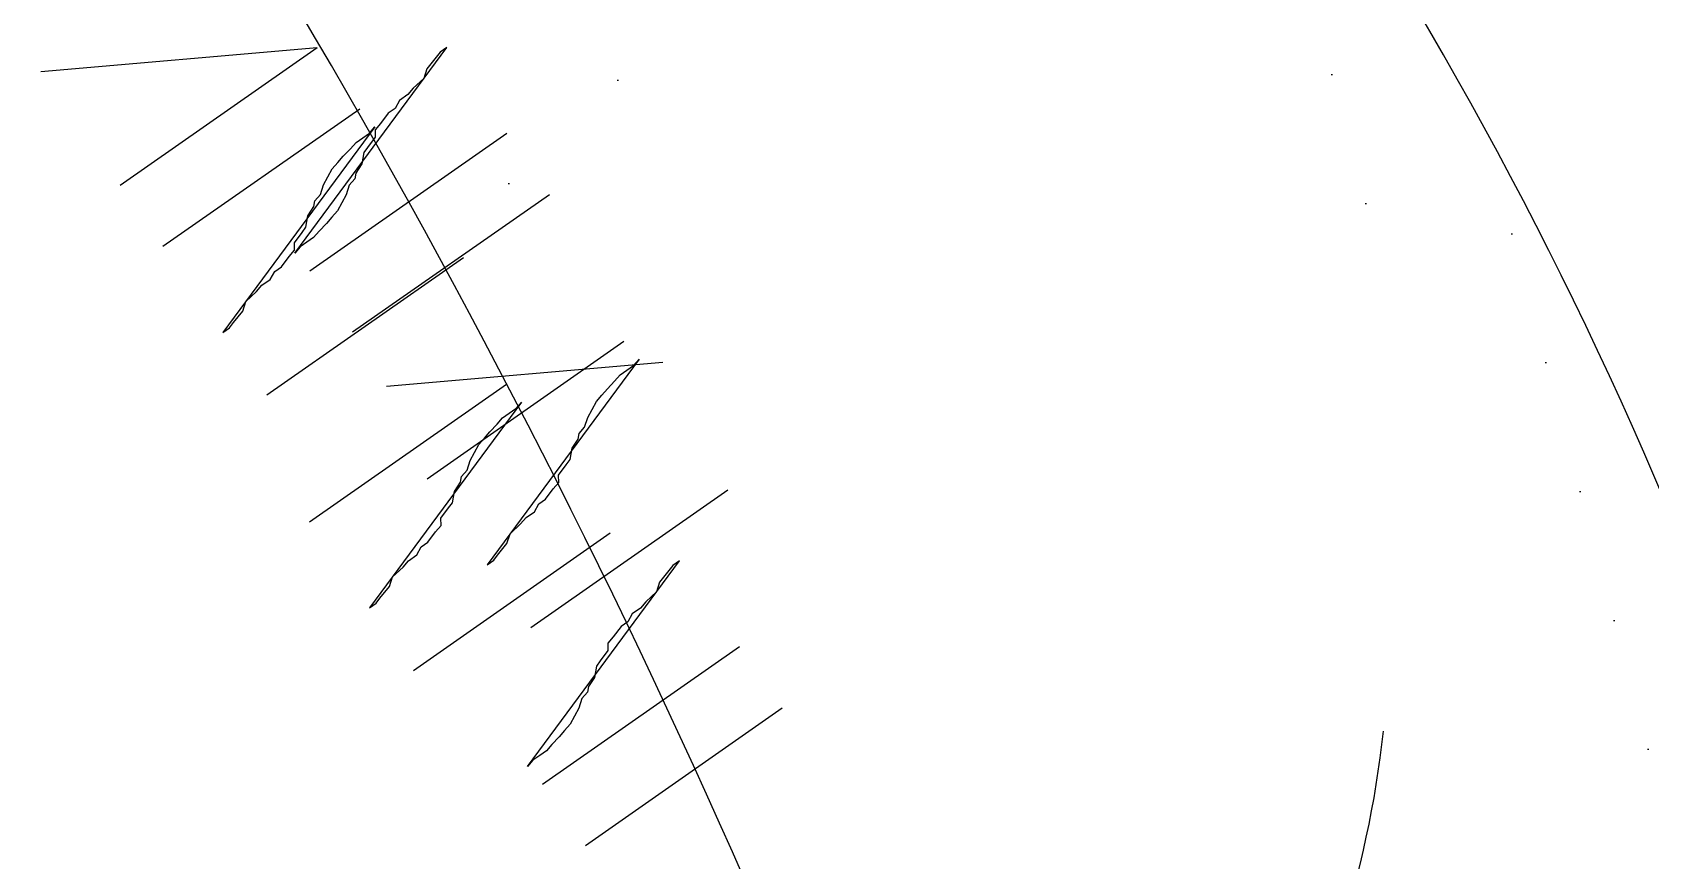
# Model space of a CAD drawing. Extents: x 3694 to 117786, y 20013 to 108631.
# Drawn here: x 41440.3 to 41576, y 33090.6 to 33160 of the extents above; entities that cross this region are included whole.
import ezdxf

# ---------------------------------------------------------------- set-up
doc = ezdxf.new("R2010")
doc.units = 0
doc.header["$LTSCALE"] = 1000
doc.header["$MEASUREMENT"] = 0
doc.layers.add('家具', color=253, linetype='Continuous')

msp = doc.modelspace()

# ---------------------------------------------------------------- hatches: boundary and pattern name
at = {"layer": '家具'}
h = msp.add_hatch(dxfattribs=at)
h.set_pattern_fill('DOTS', color=8, scale=335.2800000195158, angle=-90.00000000000001, style=0)
h.set_pattern_definition([(270, (68925.84550408233, 12540.70837604068), (20.95500000121973, -10.47750000060987), [0, -20.95500000121974])])
edge = h.paths.add_edge_path()
edge.add_spline(control_points=[(41696.76091339599, 31423.87543258197), (41698.5849196421, 31432.93140462685), (41700.36832580793, 31441.9619110537), (41705.80361782265, 31470.36878890158), (41709.23749457306, 31489.65964838037), (41715.18036157879, 31528.06185315343), (41717.63582876484, 31547.10163172067), (41722.23245621005, 31591.67331163262), (41724.1079899588, 31617.2780218674), (41728.86670304416, 31694.98190741767), (41730.891803812, 31748.0867877234), (41737.80384780121, 31828.78909521286), (41740.74612251337, 31855.84142792386), (41746.82220270951, 31896.46057434173), (41749.12506733452, 31910.00693003877), (41754.40750443084, 31937.07796538236), (41757.41120060075, 31950.665308083), (41764.77053463249, 31980.14068666504), (41769.20551468141, 31995.86559086312), (41776.91270155002, 32021.99566355365), (41780.12244109643, 32032.5463219654), (41783.29816889038, 32042.98479615238)], knot_values=[0.007594318894714291, 0.007594318894714291, 0.007594318894714291, 0.007594318894714291, 1.009331685129112, 1.009331685129112, 3.166903830014817, 3.166903830014817, 5.324475974900523, 5.324475974900523, 8.146713981276132, 8.146713981276132, 13.78698518195698, 13.78698518195698, 16.6071207822974, 16.6071207822974, 18.01718858246761, 18.01718858246761, 19.42725638263783, 19.42725638263783, 21.11840045899928, 21.11840045899928, 22.2881602581128, 22.2881602581128, 22.2881602581128, 22.2881602581128], degree=3, periodic=0)
edge.add_ellipse((39866.72701573122, 32604.78904171674), major_axis=(1412.244489359956, 1412.244489359956), ratio=0.9999999999999818, start_angle=-61.33743676422674, end_angle=-48.55714826964773)
edge.add_ellipse((39866.72701573122, 32356.95829243175), major_axis=(1412.24448935993, -1412.24448935993), ratio=0.9999999999999885, start_angle=48.5571482696466, end_angle=61.33743676426361)
edge.add_spline(control_points=[(41783.29816889025, 32918.76253799649), (41780.12244109636, 32929.20101218334), (41776.91270154989, 32939.75167059523), (41769.20551468153, 32965.88174328512), (41764.77053463281, 32981.60664748256), (41757.41120060145, 33011.08202606293), (41754.40750443168, 33024.66936876254), (41749.12506733574, 33051.74040410345), (41746.82220271085, 33065.28675979921), (41740.74612251491, 33105.90590621348), (41737.80384780261, 33132.95823892205), (41732.71463951306, 33192.37783359792), (41730.87305626905, 33224.64215198028), (41729.15156590247, 33256.51539133819)], knot_values=[0.007594318904541566, 0.007594318904541566, 0.007594318904541566, 0.007594318904541566, 1.177354118008585, 1.177354118008585, 2.868498194319651, 2.868498194319651, 4.278565994361959, 4.278565994361959, 5.688633794404266, 5.688633794404266, 8.508769394488882, 8.508769394488882, 11.91787256770212, 11.91787256770212, 11.91787256770212, 11.91787256770212], degree=3, periodic=0)
edge.add_ellipse((41723.38559232518, 33278.94386661325), major_axis=(16.37502602226822, 16.37502602226821), ratio=0.9999999999995666, start_angle=225.8035234418923, end_angle=239.417541532368, ccw=False)
edge.add_ellipse((41587.81548376891, 33642.90101517077), major_axis=(290.1065513937293, 290.1065513937293), ratio=0.9999999999994232, start_angle=234.5429178462428, end_angle=244.3434878472222, ccw=False)
edge.add_ellipse((42368.11265236019, 33119.4968580749), major_axis=(510.6161812649055, -510.6161812649058), ratio=0.9999999999999988, start_angle=215.5301837112753, end_angle=236.2784491778619)
edge.add_ellipse((46135.10943735258, 32647.69235753941), major_axis=(3173.045961291781, -3173.045961291782), ratio=1, start_angle=220.7753203818918, end_angle=231.6420249032678)
edge.add_ellipse((42676.06553886251, 31745.34465496432), major_axis=(756.0877006785541, 756.0877006785539), ratio=0.9999999999999949, start_angle=113.9930274311128, end_angle=139.4777875760855)
edge.add_ellipse((41596.40882002745, 31635.84729615225), major_axis=(20.77520892349397, -20.77520892349398), ratio=0.999999999999889, start_angle=29.349690518414718, end_angle=107.31395154978779, ccw=False)
edge.add_ellipse((41338.12880085192, 31879.24944653077), major_axis=(269.5263520561113, -269.5263520561115), ratio=0.9999999999999978, start_angle=326.06965526290503, end_angle=363.74867896470926, ccw=False)
edge.add_ellipse((41062.66448258483, 31659.29129020181), major_axis=(269.5447157602681, 269.5447157602681), ratio=0.9999999999729833, start_angle=289.4364312615882, end_angle=291.1525348597326, ccw=False)
edge.add_ellipse((41347.36502624462, 29992.03899160645), major_axis=(1063.437138938921, 1063.437138938921), ratio=0.9999999999999937, start_angle=35.30528515153998, end_angle=42.74492259143477, ccw=False)
edge.add_ellipse((41551.05225770271, 31263.72007617108), major_axis=(153.1024992137935, -153.1024992137935), ratio=0.999999999999859, start_angle=92.70420918075928, end_angle=121.7648417998393, ccw=False)
edge = h.paths.add_edge_path()
edge.add_ellipse((41637.04377840238, 31307.4438019019), major_axis=(59.62128638761727, 59.62128638761727), ratio=0.9999999999999157, start_angle=248.1334738211491, end_angle=277.7178630449272)
edge.add_ellipse((41588.25200463302, 31335.4373649665), major_axis=(99.19644208316629, 99.19644208316625), ratio=0.9999999999997502, start_angle=-79.30676778778508, end_angle=-64.31921627686972)
edge.add_ellipse((41463.45398319099, 32846.24887423954), major_axis=(1116.038544759257, -1116.038544759258), ratio=0.9999999999999984, start_angle=303.32411686118166, end_angle=324.37804893725087, ccw=False)
edge.add_spline(control_points=[(41144.04194687203, 31300.59043272308), (41143.84448166862, 31298.40388306884), (41142.99015665209, 31288.81708774271), (41142.40241140976, 31278.80464755643), (41141.54727914387, 31269.40602601433)], knot_values=[0, 0, 0, 0, 0.2418033642713523, 1.052830296575082, 1.052830296575082, 1.052830296575082, 1.052830296575082], degree=3, periodic=0)
edge.add_ellipse((41103.63504026883, 31272.70632231798), major_axis=(26.90938323527025, 26.90938323527025), ratio=0.9999999999999187, start_angle=238.7767705824798, end_angle=310.27284356007203, ccw=False)
edge.add_ellipse((41433.81762410285, 35279.24881905553), major_axis=(2868.190797183439, -2868.19079718344), ratio=0.999999999999999, start_angle=310.4593117003497, end_angle=318.3404531218047)
edge = h.paths.add_edge_path()
edge.add_ellipse((41637.04377840206, 33654.30353224685), major_axis=(59.62128638763784, -59.62128638763787), ratio=0.9999999999995934, start_angle=82.28213695507955, end_angle=111.8665261788591)
edge.add_ellipse((41433.81762410355, 29682.49851509321), major_axis=(2868.190797183605, 2868.190797183604), ratio=0.9999999999999925, start_angle=41.65954687821016, end_angle=49.54410408661445)
edge.add_ellipse((41103.45877159308, 33689.00603430303), major_axis=(26.90938323526915, -26.90938323526915), ratio=0.9999999999999033, start_angle=49.98346972011012, end_angle=121.3236457343994, ccw=False)
edge.add_spline(control_points=[(41141.37052855241, 33692.31186195488), (41141.7074007441, 33688.6153305003), (41141.98199019449, 33685.17956247609), (41142.22841588487, 33681.91736589248)], knot_values=[0, 0, 0, 0, 0.3189857557440551, 0.3189857557440551, 0.3189857557440551, 0.3189857557440551], degree=3, periodic=0)
edge.add_ellipse((41571.71643713711, 30136.05077187163), major_axis=(2525.631590611771, -2525.631590611772), ratio=0.9999999999999991, start_angle=132.8754075785099, end_angle=141.9062269296692, ccw=False)
edge = h.paths.add_edge_path()
edge.add_ellipse((41423.15666254597, 33218.45148157765), major_axis=(221.1621733483969, -221.1621733483971), ratio=0.9999999999999994, start_angle=219.8560000035077, end_angle=290.9319768433341)
edge.add_ellipse((41513.87960200297, 32959.00940892464), major_axis=(155.4479335070494, -155.4479335070496), ratio=0.9999999999999929, start_angle=231.8281592482279, end_angle=294.8810682384705)
edge.add_ellipse((40890.42811805291, 32583.9091916728), major_axis=(405.3237387993505, 405.3237387993504), ratio=0.9999999999999992, start_angle=285.52623263396157, end_angle=332.11357467867344, ccw=False)
edge.add_ellipse((41600.4407563657, 32002.76656002683), major_axis=(258.8230775298201, 258.82307752982), ratio=0.9999999999999818, start_angle=80.19826500577827, end_angle=130.5062586859865)
edge.add_ellipse((41325.99489820057, 31769.30228825907), major_axis=(196.0891473908119, -196.0891473908119), ratio=0.9999999999999981, start_angle=154.0384846775883, end_angle=216.6923729745889)
edge.add_ellipse((41411.92578632805, 31313.07109875852), major_axis=(433.6778078787909, 433.6778078787906), ratio=0.999999999999949, start_angle=80.98112304628877, end_angle=109.8781780001218)
edge.add_ellipse((56544.09603595438, 32429.6890693195), major_axis=(11109.2260467442, 11109.22604674419), ratio=0.9999999999995928, start_angle=138.1241672681158, end_angle=138.7143909774701)
edge.add_spline(control_points=[(40866.28037994502, 31411.89588194728), (40873.30770358544, 31411.45421743697), (40880.45314736787, 31411.35402466872), (40887.95927609115, 31411.6344905672)], knot_values=[2.293510373809953, 2.293510373809953, 2.293510373809953, 2.293510373809953, 2.979732802934619, 2.979732802934619, 2.979732802934619, 2.979732802934619], degree=3, periodic=0)
edge.add_spline(control_points=[(40887.95927609115, 31411.6344905672), (40892.17844879585, 31411.7921396172), (40903.53342571916, 31412.52042746707), (40919.50869167609, 31414.57876202552), (40915.84821920692, 31428.32548131754), (40919.5874460924, 31432.10125396525), (40922.36406358007, 31433.6785273713)], knot_values=[2.979732802934619, 2.979732802934619, 2.979732802934619, 2.979732802934619, 3.36545639614831, 3.990521829336836, 4.278466320926378, 4.605763273049225, 4.605763273049225, 4.605763273049225, 4.605763273049225], degree=3, periodic=0)
edge.add_spline(control_points=[(40922.36406358007, 31433.6785273713), (40925.15044376987, 31435.26134653577), (40928.7297895402, 31436.40975986706), (40932.30913531072, 31437.55817319835)], knot_values=[4.605763273049225, 4.605763273049225, 4.605763273049225, 4.605763273049225, 4.934211014792284, 4.934211014792284, 4.934211014792284, 4.934211014792284], degree=3, periodic=0)
edge.add_ellipse((41347.36502624462, 29992.03899160645), major_axis=(1063.437138939227, 1063.437138939227), ratio=0.9999999999998375, start_angle=52.795632896919415, end_angle=61.02050574382298, ccw=False)
edge.add_ellipse((41276.04433193234, 31751.84784563244), major_axis=(212.5834902189315, 212.5834902189315), ratio=0.9999999999999212, start_angle=165.6335501199894, end_angle=198.8130742464472, ccw=False)
edge.add_ellipse((41276.14108816058, 31433.22800465539), major_axis=(217.1797520411045, -217.1797520411046), ratio=0.9999999999998674, start_angle=151.0252170128921, end_angle=192.4102655699839, ccw=False)
edge.add_ellipse((41628.17640827645, 31559.84214079821), major_axis=(331.0872910150433, -331.0872910150434), ratio=0.9999999999999813, start_angle=177.8463850309959, end_angle=203.8962665094932, ccw=False)
edge.add_ellipse((41061.05712523829, 31544.48711914417), major_axis=(308.6143108805782, 308.6143108805783), ratio=0.99999999999966, start_angle=2.0533838449994732, end_angle=10.260448050109005, ccw=False)
edge.add_spline(control_points=[(41358.41542006698, 31863.961109098), (41367.3674242855, 31856.91185950657), (41389.80986724684, 31839.23957316519), (41380.03342915756, 31902.4829277377), (41403.04679071826, 31937.53736255734), (41430.2727209224, 31997.13768780019), (41397.67592834069, 32062.76843889517), (41416.91814748295, 32144.5339933789), (41432.85414699448, 32231.36463969449), (41492.53683961982, 32267.50135788609), (41501.16004299127, 32323.04504543414), (41534.01774629896, 32311.22489845451), (41535.50377047239, 32328.39048230827), (41536.18431587314, 32337.326556507)], knot_values=[28.72622828787619, 28.72622828787619, 28.72622828787619, 28.72622828787619, 29.65137003608691, 31.04553471454428, 32.97090723718488, 34.80045963000916, 37.53798117998499, 40.13244696109814, 43.73799823656201, 46.29924793153518, 47.53881564063179, 48.20545028199999, 48.98405692497199, 48.98405692497199, 48.98405692497199, 48.98405692550385], degree=3, periodic=0)
edge.add_ellipse((35249.29568191269, 32499.066313694), major_axis=(4446.972478264837, 4446.972478264834), ratio=0.9999999999999976, start_angle=-46.47369586912973, end_angle=-42.84626635100496)
edge.add_spline(control_points=[(41533.82187406655, 32735.41136868619), (41532.41975051767, 32749.29723746959), (41529.2428978896, 32773.80496731719), (41485.67493829083, 32804.81892018655), (41464.94667333097, 32873.39839942661), (41429.49702212201, 32937.04308855672), (41440.75859432125, 33008.53015244381), (41403.99967250811, 33031.18359290768), (41371.6402057083, 33118.03757785909), (41371.06940563266, 33096.79888425188)], knot_values=[0, 0, 0, 1.163513729807164e-12, 1.426783815582302, 2.507845637052222, 5.446644405802077, 8.794161911986935, 10.36550993041577, 12.19506232323765, 14.47634677036475, 14.47634677036475, 14.47634677036475, 14.47634677036475], degree=3, periodic=0)
edge.add_ellipse((41764.16900457899, 33351.18106494017), major_axis=(331.0872910150615, -331.0872910150615), ratio=0.9999999999999547, start_angle=233.1899730444863, end_angle=257.9076692015958, ccw=False)
edge.add_ellipse((41449.33378107182, 33553.2671558009), major_axis=(217.1797520411107, -217.1797520411108), ratio=0.9999999999999556, start_angle=244.6759739839959, end_angle=286.0610225410798, ccw=False)
edge.add_ellipse((41378.03296758152, 33242.72761496666), major_axis=(212.5834902198476, 212.5834902198476), ratio=0.9999999999956851, start_angle=85.14470269029368, end_angle=91.45268943398088, ccw=False)
edge.add_ellipse((41343.82799175569, 34854.62229950488), major_axis=(983.775240623166, 983.775240623166), ratio=0.9999999999998531, start_angle=208.0880272447276, end_angle=218.4118439115923, ccw=False)
edge.add_spline(control_points=[(40939.10508787775, 33523.52244629936), (40933.59505667137, 33525.32999137907), (40928.08502546488, 33527.13753645853), (40925.49644222768, 33530.52086087358)], knot_values=[4.42752981046754, 4.42752981046754, 4.42752981046754, 4.42752981046754, 4.934211014792284, 4.934211014792284, 4.934211014792284, 4.934211014792284], degree=3, periodic=0)
edge.add_ellipse((41417.92511564329, 33650.24176858333), major_axis=(358.3427787361459, -358.3427787361463), ratio=0.999999999999975, start_angle=238.6648212037559, end_angle=277.816367146285)
h = msp.add_hatch(dxfattribs=at)
h.set_pattern_fill('DOTS', color=8, scale=178.8160000104085, angle=-75.17599740398259, style=0)
h.set_pattern_definition([(284.8240025960174, (59599.92639839755, 27199.55127776901), (12.23371532700078, -2.542622527250572), [0, -11.17600000065051])])
edge = h.paths.add_edge_path(flags=17)
edge.add_ellipse((41585.23560847769, 33090.61218892389), major_axis=(23.25952561881828, -23.25952561881829), ratio=0.9999999999999228, start_angle=217.598370494964, end_angle=267.39462829812675, ccw=False)
edge.add_ellipse((41469.34369485309, 33110.43486533685), major_axis=(59.9046491667301, -59.90464916673012), ratio=0.9999999999998661, start_angle=350.65844968254294, end_angle=394.3991949743683, ccw=False)
edge.add_ellipse((41518.7441562522, 33088.19910840668), major_axis=(32.94986328208082, 32.94986328208081), ratio=0.9999999999998382, start_angle=224.9828587922299, end_angle=289.9024488496004)
edge = h.paths.add_edge_path(flags=17)
edge.add_ellipse((40876.6617511328, 32815.34522308066), major_axis=(481.3748926355609, 481.3748926355607), ratio=0.9999999999840347, start_angle=-26.32292343229813, end_angle=-25.58827127859119)
edge.add_ellipse((41463.92691535404, 33038.8652745846), major_axis=(38.80003682654529, 38.80003682654528), ratio=0.9999999999999831, start_angle=246.3633945223265, end_angle=317.8577408210059, ccw=False)
edge.add_ellipse((41491.17010846539, 32967.63792519534), major_axis=(15.12758440154903, 15.12758440154902), ratio=0.9999999999999909, start_angle=-72.18619439915022, end_angle=64.8217797418078, ccw=False)
edge.add_ellipse((41434.43259420176, 33007.88476140837), major_axis=(64.19840911938086, -64.19840911938088), ratio=0.9999999999999908, start_angle=11.56752916311502, end_angle=61.28906160823021)
edge = h.paths.add_edge_path()
edge.add_ellipse((41261.84819622838, 32987.5541206859), major_axis=(242.0371122307935, 242.0371122307935), ratio=0.9999999999999688, start_angle=-23.32578200306534, end_angle=26.28458598788795)
edge.add_spline(control_points=[(41371.67873156603, 33311.7472435331), (41362.31797394803, 33316.07785080858), (41350.4049605299, 33321.5892190853), (41343.54345999275, 33313.9506141091), (41342.28457158604, 33311.97281352984)], knot_values=[0, 0, 0, 0, 1.42238482592121, 1.810204922351612, 1.810204922351612, 1.810204922351612, 1.810204922351612], degree=3, periodic=0)
edge.add_ellipse((40876.66175113095, 32815.34522307671), major_axis=(481.3748926403442, -481.3748926403442), ratio=0.9999999999996101, start_angle=87.25263749308863, end_angle=91.84549474957328, ccw=False)
edge.add_ellipse((41291.14991654106, 32980.84954923762), major_axis=(216.1019309945073, -216.1019309945075), ratio=0.999999999999946, start_angle=66.89079912288321, end_angle=117.98945326683679, ccw=False)
edge.add_ellipse((41158.89943624131, 32878.76125654356), major_axis=(331.3486877331243, -331.3486877331244), ratio=0.9999999999999956, start_angle=389.56745048290304, end_angle=432.4529716565977, ccw=False)
edge.add_ellipse((40624.90784969295, 32591.75326320038), major_axis=(706.3772336369606, 706.3772336369603), ratio=0.999999999999835, start_angle=321.74637887917953, end_angle=324.3508728240508, ccw=False)
edge.add_spline(control_points=[(41616.95914090641, 32709.10669520512), (41620.59707199722, 32709.89859069665), (41630.94607138701, 32714.87221060272), (41630.74917090512, 32726.91532427725), (41630.61624562392, 32735.04549367564)], knot_values=[0, 0, 0, 0, 0.5819764206049407, 1.791185280154921, 1.791185280154921, 1.791185280154921, 1.791185280154921], degree=3, periodic=0)
edge.add_ellipse((41131.89979277696, 32861.20103765676), major_axis=(363.7535715408031, -363.7535715408033), ratio=0.9999999999999976, start_angle=30.80422389370577, end_angle=74.43044399808288)
edge = h.paths.add_edge_path()
edge.add_spline(control_points=[(41588.77327587673, 32721.97887106259), (41594.31609486514, 32716.19931783677), (41602.02078987985, 32708.16555468903), (41613.84371226898, 32708.42853670517), (41616.95914090641, 32709.10669520512)], knot_values=[1.791185280154921, 1.791185280154921, 1.791185280154921, 1.791185280154921, 3.069002213139684, 3.567391534373676, 3.567391534373676, 3.567391534373676, 3.567391534373676], degree=3, periodic=0)
edge.add_ellipse((40624.90784969295, 32591.75326320038), major_axis=(706.377233638207, -706.3772336382074), ratio=0.9999999999993391, start_angle=51.74637887920161, end_angle=54.3508728240713)
edge.add_ellipse((41840.91490716767, 33078.03308948758), major_axis=(281.0686011683552, 281.0686011683551), ratio=0.9999999999999862, start_angle=145.8922033348512, end_angle=189.5904192882054, ccw=False)
edge.add_ellipse((41804.56511263968, 33238.83514905947), major_axis=(300.7962628522051, -300.7962628522051), ratio=0.9999999999999934, start_angle=220.3807436132537, end_angle=258.6817611968143, ccw=False)
edge.add_ellipse((40876.66175113095, 32815.34522307671), major_axis=(481.3748926401587, 481.3748926401587), ratio=0.9999999999988527, start_angle=-2.747362506916546, end_angle=1.845494749579979)
edge.add_spline(control_points=[(41342.28457158604, 33311.97281352984), (41340.37409155851, 33308.97131753951), (41336.04673086222, 33297.46338255077), (41335.53919878146, 33287.16157229403), (41335.19870761753, 33280.25033357916)], knot_values=[1.810204922351612, 1.810204922351612, 1.810204922351612, 1.810204922351612, 2.398757922429805, 3.598446597238173, 3.598446597238173, 3.598446597238173, 3.598446597238173], degree=3, periodic=0)
edge.add_ellipse((41723.36706625195, 33260.91714946186), major_axis=(274.8167086013957, 274.8167086013956), ratio=0.9999999999999963, start_angle=132.1486721113125, end_angle=176.9724953827164)
edge.add_ellipse((41738.41152057052, 32986.96304172567), major_axis=(215.1838922608969, 215.1838922608969), ratio=0.9999999999999789, start_angle=132.3564968236814, end_angle=195.5463068146161)
h = msp.add_hatch(dxfattribs=at)
h.set_pattern_fill('DOTS', color=8, scale=111.7600000065053, angle=-102.9137604460229, style=0)
h.set_pattern_definition([(257.0862395539771, (38925.19313385311, 125801.5765932729), (6.027813616953348, -4.965203344916672), [0, -6.985000000406582])])
edge = h.paths.add_edge_path()
edge.add_ellipse((41587.81548377013, 33642.90101517121), major_axis=(290.1065513939539, -290.106551393954), ratio=0.9999999999997669, start_angle=303.12070418913345, end_angle=311.899757270034, ccw=False)
edge.add_ellipse((41365.83194370642, 33228.6977863137), major_axis=(97.66234371941809, -97.6623437194181), ratio=0.9999999999999646, start_angle=365.10604803737283, end_angle=410.2831013168486, ccw=False)
edge.add_ellipse((41214.82516304018, 33492.88992721337), major_axis=(308.6143108803658, -308.614310880366), ratio=0.9999999999997498, start_angle=351.0708815296273, end_angle=368.4913891802111)

# ---------------------------------------------------------------- linework, layer by layer
at = {"layer": '家具', "color": 8, "linetype": 'Continuous'}
for p, q in [((41464.16051213809, 33158.69825318184, 1.41431932393393e-09), (41441.0007354566, 33156.69395749616, 1.41431932393393e-09)), ((41464.16051213809, 33158.69825318184, 1.41431932393393e-09), (41441.0007354566, 33156.69395749616, 1.41431932393393e-09)), ((41464.16051213809, 33158.69825318184, 1.41431932393393e-09), (41441.0007354566, 33156.69395749616, 1.41431932393393e-09)), ((41464.16051213809, 33158.69825318184, 1.41431932393393e-09), (41447.6584276268, 33147.1666182128, 1.41431932393393e-09)), ((41464.16051213809, 33158.69825318184, 1.41431932393393e-09), (41447.6584276268, 33147.1666182128, 1.41431932393393e-09)), ((41464.16051213809, 33158.69825318184, 1.41431932393393e-09), (41447.6584276268, 33147.1666182128, 1.41431932393393e-09)), ((41464.16051213809, 33158.69825318184, 1.41431932393393e-09), (41447.6584276268, 33147.1666182128, 1.41431932393393e-09)), ((41467.74542330673, 33153.56814741382, 1.41431932393393e-09), (41451.2433387955, 33142.03651244477, 1.41431932393393e-09)), ((41467.74542330673, 33153.56814741382, 1.41431932393393e-09), (41451.2433387955, 33142.03651244477, 1.41431932393393e-09)), ((41467.74542330673, 33153.56814741382, 1.41431932393393e-09), (41451.2433387955, 33142.03651244477, 1.41431932393393e-09)), ((41467.74542330673, 33153.56814741382, 1.41431932393393e-09), (41451.2433387955, 33142.03651244477, 1.41431932393393e-09)), ((41463.56279228682, 33140.01353055703, 1.41431932393393e-09), (41480.06487679814, 33151.54516552607, 1.41431932393393e-09)), ((41463.56279228682, 33140.01353055703, 1.41431932393393e-09), (41480.06487679814, 33151.54516552607, 1.41431932393393e-09)), ((41463.56279228682, 33140.01353055703, 1.41431932393393e-09), (41480.06487679814, 33151.54516552607, 1.41431932393393e-09)), ((41463.56279228682, 33140.01353055703, 1.41431932393393e-09), (41480.06487679814, 33151.54516552607, 1.41431932393393e-09)), ((41467.1477034554, 33134.883424789, 1.41431932393393e-09), (41483.64978796672, 33146.41505975804, 1.41431932393393e-09)), ((41467.1477034554, 33134.883424789, 1.41431932393393e-09), (41483.64978796672, 33146.41505975804, 1.41431932393393e-09)), ((41467.1477034554, 33134.883424789, 1.41431932393393e-09), (41483.64978796672, 33146.41505975804, 1.41431932393393e-09)), ((41467.1477034554, 33134.883424789, 1.41431932393393e-09), (41483.64978796672, 33146.41505975804, 1.41431932393393e-09)), ((41476.45163614478, 33141.10931912009, 1.41431932393393e-09), (41459.94955163358, 33129.57768415085, 1.41431932393393e-09)), ((41476.45163614478, 33141.10931912009, 1.41431932393393e-09), (41459.94955163358, 33129.57768415085, 1.41431932393393e-09)), ((41476.45163614478, 33141.10931912009, 1.41431932393393e-09), (41459.94955163358, 33129.57768415085, 1.41431932393393e-09)), ((41476.45163614478, 33141.10931912009, 1.41431932393393e-09), (41459.94955163358, 33129.57768415085, 1.41431932393393e-09)), ((41489.8937319191, 33134.08504299666, 1.41431932393393e-09), (41473.3916474078, 33122.55340802764, 1.41431932393393e-09)), ((41489.8937319191, 33134.08504299666, 1.41431932393393e-09), (41473.3916474078, 33122.55340802764, 1.41431932393393e-09)), ((41489.8937319191, 33134.08504299666, 1.41431932393393e-09), (41473.3916474078, 33122.55340802764, 1.41431932393393e-09)), ((41489.8937319191, 33134.08504299666, 1.41431932393393e-09), (41473.3916474078, 33122.55340802764, 1.41431932393393e-09)), ((41493.14720776246, 33132.32762956608, 1.41431932393393e-09), (41469.98743108084, 33130.32333388041, 1.41431932393393e-09)), ((41493.14720776246, 33132.32762956608, 1.41431932393393e-09), (41469.98743108084, 33130.32333388041, 1.41431932393393e-09)), ((41493.14720776246, 33132.32762956608, 1.41431932393393e-09), (41469.98743108084, 33130.32333388041, 1.41431932393393e-09)), ((41480.03670427563, 33130.47539204155, 1.41431932393393e-09), (41463.53461976433, 33118.94375707253, 1.41431932393393e-09)), ((41480.03670427563, 33130.47539204155, 1.41431932393393e-09), (41463.53461976433, 33118.94375707253, 1.41431932393393e-09)), ((41480.03670427563, 33130.47539204155, 1.41431932393393e-09), (41463.53461976433, 33118.94375707253, 1.41431932393393e-09)), ((41480.03670427563, 33130.47539204155, 1.41431932393393e-09), (41463.53461976433, 33118.94375707253, 1.41431932393393e-09)), ((41498.59994475717, 33121.62621470296, 1.41431932393393e-09), (41482.09786024585, 33110.09457973392, 1.41431932393393e-09)), ((41498.59994475717, 33121.62621470296, 1.41431932393393e-09), (41482.09786024585, 33110.09457973392, 1.41431932393393e-09)), ((41498.59994475717, 33121.62621470296, 1.41431932393393e-09), (41482.09786024585, 33110.09457973392, 1.41431932393393e-09)), ((41498.59994475717, 33121.62621470296, 1.41431932393393e-09), (41482.09786024585, 33110.09457973392, 1.41431932393393e-09)), ((41488.7429171137, 33118.01656374766, 1.41431932393393e-09), (41472.24083260238, 33106.48492877861, 1.41431932393393e-09)), ((41488.7429171137, 33118.01656374766, 1.41431932393393e-09), (41472.24083260238, 33106.48492877861, 1.41431932393393e-09)), ((41488.7429171137, 33118.01656374766, 1.41431932393393e-09), (41472.24083260238, 33106.48492877861, 1.41431932393393e-09)), ((41488.7429171137, 33118.01656374766, 1.41431932393393e-09), (41472.24083260238, 33106.48492877861, 1.41431932393393e-09)), ((41483.07509520328, 33096.98076299935, 1.41431932393393e-09), (41499.5771797146, 33108.5123979684, 1.41431932393393e-09)), ((41483.07509520328, 33096.98076299935, 1.41431932393393e-09), (41499.5771797146, 33108.5123979684, 1.41431932393393e-09)), ((41483.07509520328, 33096.98076299935, 1.41431932393393e-09), (41499.5771797146, 33108.5123979684, 1.41431932393393e-09)), ((41483.07509520328, 33096.98076299935, 1.41431932393393e-09), (41499.5771797146, 33108.5123979684, 1.41431932393393e-09)), ((41486.66000637189, 33091.85065723133, 1.41431932393393e-09), (41503.16209088322, 33103.38229220037, 1.41431932393393e-09)), ((41486.66000637189, 33091.85065723133, 1.41431932393393e-09), (41503.16209088322, 33103.38229220037, 1.41431932393393e-09)), ((41486.66000637189, 33091.85065723133, 1.41431932393393e-09), (41503.16209088322, 33103.38229220037, 1.41431932393393e-09)), ((41486.66000637189, 33091.85065723133, 1.41431932393393e-09), (41503.16209088322, 33103.38229220037, 1.41431932393393e-09))]:
    msp.add_line(p, q, dxfattribs=at)
for points in [[(41475.04036773025, 33158.73537519617), (41474.48045332931, 33158.34410774862), (41474.15833439037, 33157.91067856274), (41473.37411791244, 33156.94600332904), (41473.10765409722, 33156.13480008083), (41472.2263536296, 33155.31061557743), (41471.76425609051, 33154.77936952961), (41471.06436308938, 33154.29028522014), (41470.69957028195, 33153.61979344457), (41470.13965588101, 33153.22852599683), (41469.49541800327, 33152.36166762504), (41469.03332046418, 33151.83042157724), (41469.04681384943, 33151.21485205291), (41468.40257597169, 33150.34799368112), (41468.08045703285, 33149.91456449505), (41467.91181007945, 33148.96338264656), (41467.407550802, 33148.19434113668), (41467.3232273253, 33147.71875021247), (41466.86112978621, 33147.18750416464), (41466.59466597099, 33146.37630091644), (41466.23038529369, 33145.70507626832), (41465.86610461651, 33145.03385162021), (41465.40400707743, 33144.5026055726), (41464.94190953833, 33143.97135952477), (41464.34056627125, 33143.34280874525), (41463.8784687322, 33142.81156269742), (41463.31855433125, 33142.42029524987), (41462.7586399303, 33142.02902780232), (41462.29654239119, 33141.4977817545)], [(41475.04036773025, 33158.73537519617), (41474.48045332931, 33158.34410774862), (41474.15833439037, 33157.91067856274), (41473.37411791244, 33156.94600332904), (41473.10765409722, 33156.13480008083), (41472.2263536296, 33155.31061557743), (41471.76425609051, 33154.77936952961), (41471.06436308938, 33154.29028522014), (41470.69957028195, 33153.61979344457), (41470.13965588101, 33153.22852599683), (41469.49541800327, 33152.36166762504), (41469.03332046418, 33151.83042157724), (41469.04681384943, 33151.21485205291), (41468.40257597169, 33150.34799368112), (41468.08045703285, 33149.91456449505), (41467.91181007945, 33148.96338264656), (41467.407550802, 33148.19434113668), (41467.3232273253, 33147.71875021247), (41466.86112978621, 33147.18750416464), (41466.59466597099, 33146.37630091644), (41466.23038529369, 33145.70507626832), (41465.86610461651, 33145.03385162021), (41465.40400707743, 33144.5026055726), (41464.94190953833, 33143.97135952477), (41464.34056627125, 33143.34280874525), (41463.8784687322, 33142.81156269742), (41463.31855433125, 33142.42029524987), (41462.7586399303, 33142.02902780232), (41462.29654239119, 33141.4977817545)], [(41475.04036773025, 33158.73537519617), (41474.48045332931, 33158.34410774862), (41474.15833439037, 33157.91067856274), (41473.37411791244, 33156.94600332904), (41473.10765409722, 33156.13480008083), (41472.2263536296, 33155.31061557743), (41471.76425609051, 33154.77936952961), (41471.06436308938, 33154.29028522014), (41470.69957028195, 33153.61979344457), (41470.13965588101, 33153.22852599683), (41469.49541800327, 33152.36166762504), (41469.03332046418, 33151.83042157724), (41469.04681384943, 33151.21485205291), (41468.40257597169, 33150.34799368112), (41468.08045703285, 33149.91456449505), (41467.91181007945, 33148.96338264656), (41467.407550802, 33148.19434113668), (41467.3232273253, 33147.71875021247), (41466.86112978621, 33147.18750416464), (41466.59466597099, 33146.37630091644), (41466.23038529369, 33145.70507626832), (41465.86610461651, 33145.03385162021), (41465.40400707743, 33144.5026055726), (41464.94190953833, 33143.97135952477), (41464.34056627125, 33143.34280874525), (41463.8784687322, 33142.81156269742), (41463.31855433125, 33142.42029524987), (41462.7586399303, 33142.02902780232), (41462.29654239119, 33141.4977817545)], [(41475.04036773025, 33158.73537519617), (41474.48045332931, 33158.34410774862), (41474.15833439037, 33157.91067856274), (41473.37411791244, 33156.94600332904), (41473.10765409722, 33156.13480008083), (41472.2263536296, 33155.31061557743), (41471.76425609051, 33154.77936952961), (41471.06436308938, 33154.29028522014), (41470.69957028195, 33153.61979344457), (41470.13965588101, 33153.22852599683), (41469.49541800327, 33152.36166762504), (41469.03332046418, 33151.83042157724), (41469.04681384943, 33151.21485205291), (41468.40257597169, 33150.34799368112), (41468.08045703285, 33149.91456449505), (41467.91181007945, 33148.96338264656), (41467.407550802, 33148.19434113668), (41467.3232273253, 33147.71875021247), (41466.86112978621, 33147.18750416464), (41466.59466597099, 33146.37630091644), (41466.23038529369, 33145.70507626832), (41465.86610461651, 33145.03385162021), (41465.40400707743, 33144.5026055726), (41464.94190953833, 33143.97135952477), (41464.34056627125, 33143.34280874525), (41463.8784687322, 33142.81156269742), (41463.31855433125, 33142.42029524987), (41462.7586399303, 33142.02902780232), (41462.29654239119, 33141.4977817545)], [(41456.2678478634, 33134.84630277468), (41456.82776226431, 33135.23757022222), (41457.14988120315, 33135.6709994081), (41457.93409768108, 33136.63567464185), (41458.20056149639, 33137.44687789002), (41459.08259483617, 33138.27157452345), (41459.5446923753, 33138.80282057128), (41460.24458537649, 33139.29190488077), (41460.60937818392, 33139.96239665653), (41461.16929258486, 33140.35366410407), (41461.81353046247, 33141.22052247584), (41462.2756280016, 33141.75176852367), (41462.26213461644, 33142.36733804819), (41462.90563962186, 33143.23368428973), (41463.22775856066, 33143.66711347564), (41463.39640551406, 33144.61829532433), (41463.90066479152, 33145.38733683416), (41463.98498826822, 33145.86292775841), (41464.44708580734, 33146.39417380624), (41464.71354962265, 33147.20537705442), (41465.07783029983, 33147.87660170253), (41465.442110977, 33148.54782635045), (41465.90420851609, 33149.07907239828), (41466.36630605521, 33149.61031844607), (41466.96838219449, 33150.23938135586), (41467.43047973361, 33150.77062740349), (41467.99039413462, 33151.16189485104), (41468.55030853557, 33151.55316229855), (41469.01240607468, 33152.08440834638)], [(41456.2678478634, 33134.84630277468), (41456.82776226431, 33135.23757022222), (41457.14988120315, 33135.6709994081), (41457.93409768108, 33136.63567464185), (41458.20056149639, 33137.44687789002), (41459.08259483617, 33138.27157452345), (41459.5446923753, 33138.80282057128), (41460.24458537649, 33139.29190488077), (41460.60937818392, 33139.96239665653), (41461.16929258486, 33140.35366410407), (41461.81353046247, 33141.22052247584), (41462.2756280016, 33141.75176852367), (41462.26213461644, 33142.36733804819), (41462.90563962186, 33143.23368428973), (41463.22775856066, 33143.66711347564), (41463.39640551406, 33144.61829532433), (41463.90066479152, 33145.38733683416), (41463.98498826822, 33145.86292775841), (41464.44708580734, 33146.39417380624), (41464.71354962265, 33147.20537705442), (41465.07783029983, 33147.87660170253), (41465.442110977, 33148.54782635045), (41465.90420851609, 33149.07907239828), (41466.36630605521, 33149.61031844607), (41466.96838219449, 33150.23938135586), (41467.43047973361, 33150.77062740349), (41467.99039413462, 33151.16189485104), (41468.55030853557, 33151.55316229855), (41469.01240607468, 33152.08440834638)], [(41456.2678478634, 33134.84630277468), (41456.82776226431, 33135.23757022222), (41457.14988120315, 33135.6709994081), (41457.93409768108, 33136.63567464185), (41458.20056149639, 33137.44687789002), (41459.08259483617, 33138.27157452345), (41459.5446923753, 33138.80282057128), (41460.24458537649, 33139.29190488077), (41460.60937818392, 33139.96239665653), (41461.16929258486, 33140.35366410407), (41461.81353046247, 33141.22052247584), (41462.2756280016, 33141.75176852367), (41462.26213461644, 33142.36733804819), (41462.90563962186, 33143.23368428973), (41463.22775856066, 33143.66711347564), (41463.39640551406, 33144.61829532433), (41463.90066479152, 33145.38733683416), (41463.98498826822, 33145.86292775841), (41464.44708580734, 33146.39417380624), (41464.71354962265, 33147.20537705442), (41465.07783029983, 33147.87660170253), (41465.442110977, 33148.54782635045), (41465.90420851609, 33149.07907239828), (41466.36630605521, 33149.61031844607), (41466.96838219449, 33150.23938135586), (41467.43047973361, 33150.77062740349), (41467.99039413462, 33151.16189485104), (41468.55030853557, 33151.55316229855), (41469.01240607468, 33152.08440834638)], [(41456.2678478634, 33134.84630277468), (41456.82776226431, 33135.23757022222), (41457.14988120315, 33135.6709994081), (41457.93409768108, 33136.63567464185), (41458.20056149639, 33137.44687789002), (41459.08259483617, 33138.27157452345), (41459.5446923753, 33138.80282057128), (41460.24458537649, 33139.29190488077), (41460.60937818392, 33139.96239665653), (41461.16929258486, 33140.35366410407), (41461.81353046247, 33141.22052247584), (41462.2756280016, 33141.75176852367), (41462.26213461644, 33142.36733804819), (41462.90563962186, 33143.23368428973), (41463.22775856066, 33143.66711347564), (41463.39640551406, 33144.61829532433), (41463.90066479152, 33145.38733683416), (41463.98498826822, 33145.86292775841), (41464.44708580734, 33146.39417380624), (41464.71354962265, 33147.20537705442), (41465.07783029983, 33147.87660170253), (41465.442110977, 33148.54782635045), (41465.90420851609, 33149.07907239828), (41466.36630605521, 33149.61031844607), (41466.96838219449, 33150.23938135586), (41467.43047973361, 33150.77062740349), (41467.99039413462, 33151.16189485104), (41468.55030853557, 33151.55316229855), (41469.01240607468, 33152.08440834638)], [(41478.41615647576, 33115.36319835755), (41478.9760708767, 33115.75446580506), (41479.29818981554, 33116.18789499097), (41480.08240629343, 33117.15257022469), (41480.34887010878, 33117.96377347308), (41481.23090344857, 33118.7884701065), (41481.69300098765, 33119.31971615434), (41482.39289398889, 33119.80880046361), (41482.75768679631, 33120.47929223959), (41483.31760119722, 33120.87055968691), (41483.96183907487, 33121.7374180589), (41484.42393661399, 33122.26866410654), (41484.41044322883, 33122.88423363106), (41485.05394823422, 33123.75057987279), (41485.37606717303, 33124.18400905871), (41485.54471412655, 33125.13519090716), (41486.04897340388, 33125.904232417), (41486.13329688061, 33126.37982334125), (41486.5953944197, 33126.91106938908), (41486.86185823502, 33127.72227263747), (41487.22613891218, 33128.3934972854), (41487.59041958948, 33129.06472193351), (41488.05251712848, 33129.59596798134), (41488.51461466761, 33130.12721402914), (41489.11669080688, 33130.75627693873), (41489.578788346, 33131.28752298655), (41490.13870274692, 33131.6787904341), (41490.69861714796, 33132.07005788162), (41491.16071468695, 33132.60130392945)], [(41478.41615647576, 33115.36319835755), (41478.9760708767, 33115.75446580506), (41479.29818981554, 33116.18789499097), (41480.08240629343, 33117.15257022469), (41480.34887010878, 33117.96377347308), (41481.23090344857, 33118.7884701065), (41481.69300098765, 33119.31971615434), (41482.39289398889, 33119.80880046361), (41482.75768679631, 33120.47929223959), (41483.31760119722, 33120.87055968691), (41483.96183907487, 33121.7374180589), (41484.42393661399, 33122.26866410654), (41484.41044322883, 33122.88423363106), (41485.05394823422, 33123.75057987279), (41485.37606717303, 33124.18400905871), (41485.54471412655, 33125.13519090716), (41486.04897340388, 33125.904232417), (41486.13329688061, 33126.37982334125), (41486.5953944197, 33126.91106938908), (41486.86185823502, 33127.72227263747), (41487.22613891218, 33128.3934972854), (41487.59041958948, 33129.06472193351), (41488.05251712848, 33129.59596798134), (41488.51461466761, 33130.12721402914), (41489.11669080688, 33130.75627693873), (41489.578788346, 33131.28752298655), (41490.13870274692, 33131.6787904341), (41490.69861714796, 33132.07005788162), (41491.16071468695, 33132.60130392945)], [(41478.41615647576, 33115.36319835755), (41478.9760708767, 33115.75446580506), (41479.29818981554, 33116.18789499097), (41480.08240629343, 33117.15257022469), (41480.34887010878, 33117.96377347308), (41481.23090344857, 33118.7884701065), (41481.69300098765, 33119.31971615434), (41482.39289398889, 33119.80880046361), (41482.75768679631, 33120.47929223959), (41483.31760119722, 33120.87055968691), (41483.96183907487, 33121.7374180589), (41484.42393661399, 33122.26866410654), (41484.41044322883, 33122.88423363106), (41485.05394823422, 33123.75057987279), (41485.37606717303, 33124.18400905871), (41485.54471412655, 33125.13519090716), (41486.04897340388, 33125.904232417), (41486.13329688061, 33126.37982334125), (41486.5953944197, 33126.91106938908), (41486.86185823502, 33127.72227263747), (41487.22613891218, 33128.3934972854), (41487.59041958948, 33129.06472193351), (41488.05251712848, 33129.59596798134), (41488.51461466761, 33130.12721402914), (41489.11669080688, 33130.75627693873), (41489.578788346, 33131.28752298655), (41490.13870274692, 33131.6787904341), (41490.69861714796, 33132.07005788162), (41491.16071468695, 33132.60130392945)], [(41478.41615647576, 33115.36319835755), (41478.9760708767, 33115.75446580506), (41479.29818981554, 33116.18789499097), (41480.08240629343, 33117.15257022469), (41480.34887010878, 33117.96377347308), (41481.23090344857, 33118.7884701065), (41481.69300098765, 33119.31971615434), (41482.39289398889, 33119.80880046361), (41482.75768679631, 33120.47929223959), (41483.31760119722, 33120.87055968691), (41483.96183907487, 33121.7374180589), (41484.42393661399, 33122.26866410654), (41484.41044322883, 33122.88423363106), (41485.05394823422, 33123.75057987279), (41485.37606717303, 33124.18400905871), (41485.54471412655, 33125.13519090716), (41486.04897340388, 33125.904232417), (41486.13329688061, 33126.37982334125), (41486.5953944197, 33126.91106938908), (41486.86185823502, 33127.72227263747), (41487.22613891218, 33128.3934972854), (41487.59041958948, 33129.06472193351), (41488.05251712848, 33129.59596798134), (41488.51461466761, 33130.12721402914), (41489.11669080688, 33130.75627693873), (41489.578788346, 33131.28752298655), (41490.13870274692, 33131.6787904341), (41490.69861714796, 33132.07005788162), (41491.16071468695, 33132.60130392945)], [(41468.55912883222, 33111.7535474024), (41469.11904323317, 33112.14481484995), (41469.44116217207, 33112.57824403586), (41470.22537864991, 33113.54291926957), (41470.49184246522, 33114.35412251778), (41471.3738758051, 33115.1788191512), (41471.83597334409, 33115.71006519903), (41472.53586634532, 33116.19914950849), (41472.90065915271, 33116.86964128425), (41473.46057355365, 33117.2609087318), (41474.1048114313, 33118.12776710359), (41474.56690897039, 33118.65901315142), (41474.55341558527, 33119.27458267592), (41475.19692059066, 33120.14092891749), (41475.51903952949, 33120.57435810337), (41475.68768648295, 33121.52553995186), (41476.19194576041, 33122.29458146189), (41476.27626923714, 33122.77017238614), (41476.73836677613, 33123.30141843397), (41477.00483059148, 33124.11262168217), (41477.36911126872, 33124.78384633028), (41477.73339194589, 33125.45507097818), (41478.19548948501, 33125.98631702601), (41478.657587024, 33126.51756307384), (41479.25966316342, 33127.14662598339), (41479.72176070241, 33127.67787203122), (41480.28167510345, 33128.06913947876), (41480.84158950439, 33128.46040692632), (41481.30368704348, 33128.99165297415)], [(41468.55912883222, 33111.7535474024), (41469.11904323317, 33112.14481484995), (41469.44116217207, 33112.57824403586), (41470.22537864991, 33113.54291926957), (41470.49184246522, 33114.35412251778), (41471.3738758051, 33115.1788191512), (41471.83597334409, 33115.71006519903), (41472.53586634532, 33116.19914950849), (41472.90065915271, 33116.86964128425), (41473.46057355365, 33117.2609087318), (41474.1048114313, 33118.12776710359), (41474.56690897039, 33118.65901315142), (41474.55341558527, 33119.27458267592), (41475.19692059066, 33120.14092891749), (41475.51903952949, 33120.57435810337), (41475.68768648295, 33121.52553995186), (41476.19194576041, 33122.29458146189), (41476.27626923714, 33122.77017238614), (41476.73836677613, 33123.30141843397), (41477.00483059148, 33124.11262168217), (41477.36911126872, 33124.78384633028), (41477.73339194589, 33125.45507097818), (41478.19548948501, 33125.98631702601), (41478.657587024, 33126.51756307384), (41479.25966316342, 33127.14662598339), (41479.72176070241, 33127.67787203122), (41480.28167510345, 33128.06913947876), (41480.84158950439, 33128.46040692632), (41481.30368704348, 33128.99165297415)], [(41468.55912883222, 33111.7535474024), (41469.11904323317, 33112.14481484995), (41469.44116217207, 33112.57824403586), (41470.22537864991, 33113.54291926957), (41470.49184246522, 33114.35412251778), (41471.3738758051, 33115.1788191512), (41471.83597334409, 33115.71006519903), (41472.53586634532, 33116.19914950849), (41472.90065915271, 33116.86964128425), (41473.46057355365, 33117.2609087318), (41474.1048114313, 33118.12776710359), (41474.56690897039, 33118.65901315142), (41474.55341558527, 33119.27458267592), (41475.19692059066, 33120.14092891749), (41475.51903952949, 33120.57435810337), (41475.68768648295, 33121.52553995186), (41476.19194576041, 33122.29458146189), (41476.27626923714, 33122.77017238614), (41476.73836677613, 33123.30141843397), (41477.00483059148, 33124.11262168217), (41477.36911126872, 33124.78384633028), (41477.73339194589, 33125.45507097818), (41478.19548948501, 33125.98631702601), (41478.657587024, 33126.51756307384), (41479.25966316342, 33127.14662598339), (41479.72176070241, 33127.67787203122), (41480.28167510345, 33128.06913947876), (41480.84158950439, 33128.46040692632), (41481.30368704348, 33128.99165297415)], [(41468.55912883222, 33111.7535474024), (41469.11904323317, 33112.14481484995), (41469.44116217207, 33112.57824403586), (41470.22537864991, 33113.54291926957), (41470.49184246522, 33114.35412251778), (41471.3738758051, 33115.1788191512), (41471.83597334409, 33115.71006519903), (41472.53586634532, 33116.19914950849), (41472.90065915271, 33116.86964128425), (41473.46057355365, 33117.2609087318), (41474.1048114313, 33118.12776710359), (41474.56690897039, 33118.65901315142), (41474.55341558527, 33119.27458267592), (41475.19692059066, 33120.14092891749), (41475.51903952949, 33120.57435810337), (41475.68768648295, 33121.52553995186), (41476.19194576041, 33122.29458146189), (41476.27626923714, 33122.77017238614), (41476.73836677613, 33123.30141843397), (41477.00483059148, 33124.11262168217), (41477.36911126872, 33124.78384633028), (41477.73339194589, 33125.45507097818), (41478.19548948501, 33125.98631702601), (41478.657587024, 33126.51756307384), (41479.25966316342, 33127.14662598339), (41479.72176070241, 33127.67787203122), (41480.28167510345, 33128.06913947876), (41480.84158950439, 33128.46040692632), (41481.30368704348, 33128.99165297415)], [(41494.55267064671, 33115.70260763849), (41493.99275624577, 33115.31134019095), (41493.67063730687, 33114.87791100507), (41492.8864208289, 33113.91323577136), (41492.61995701368, 33113.10203252315), (41491.73865654609, 33112.27784801976), (41491.27655900698, 33111.74660197193), (41490.57666600584, 33111.25751766244), (41490.21187319844, 33110.58702588671), (41489.65195879751, 33110.19575843916), (41489.00772091976, 33109.32890006737), (41488.54562338074, 33108.79765401954), (41488.55911676589, 33108.1820844952), (41487.91487888815, 33107.31522612325), (41487.59275994932, 33106.88179693734), (41487.42411299592, 33105.93061508888), (41486.91985371846, 33105.16157357901), (41486.83553024179, 33104.6859826548), (41486.37343270268, 33104.15473660697), (41486.10696888745, 33103.34353335876), (41485.74268821015, 33102.67230871065), (41485.37840753301, 33102.00108406253), (41484.91630999393, 33101.46983801489), (41484.4542124548, 33100.93859196707), (41483.85286918775, 33100.31004118757), (41483.39077164866, 33099.77879513974), (41482.83085724771, 33099.3875276922), (41482.27094284677, 33098.99626024465), (41481.80884530765, 33098.46501419682)], [(41494.55267064671, 33115.70260763849), (41493.99275624577, 33115.31134019095), (41493.67063730687, 33114.87791100507), (41492.8864208289, 33113.91323577136), (41492.61995701368, 33113.10203252315), (41491.73865654609, 33112.27784801976), (41491.27655900698, 33111.74660197193), (41490.57666600584, 33111.25751766244), (41490.21187319844, 33110.58702588671), (41489.65195879751, 33110.19575843916), (41489.00772091976, 33109.32890006737), (41488.54562338074, 33108.79765401954), (41488.55911676589, 33108.1820844952), (41487.91487888815, 33107.31522612325), (41487.59275994932, 33106.88179693734), (41487.42411299592, 33105.93061508888), (41486.91985371846, 33105.16157357901), (41486.83553024179, 33104.6859826548), (41486.37343270268, 33104.15473660697), (41486.10696888745, 33103.34353335876), (41485.74268821015, 33102.67230871065), (41485.37840753301, 33102.00108406253), (41484.91630999393, 33101.46983801489), (41484.4542124548, 33100.93859196707), (41483.85286918775, 33100.31004118757), (41483.39077164866, 33099.77879513974), (41482.83085724771, 33099.3875276922), (41482.27094284677, 33098.99626024465), (41481.80884530765, 33098.46501419682)], [(41494.55267064671, 33115.70260763849), (41493.99275624577, 33115.31134019095), (41493.67063730687, 33114.87791100507), (41492.8864208289, 33113.91323577136), (41492.61995701368, 33113.10203252315), (41491.73865654609, 33112.27784801976), (41491.27655900698, 33111.74660197193), (41490.57666600584, 33111.25751766244), (41490.21187319844, 33110.58702588671), (41489.65195879751, 33110.19575843916), (41489.00772091976, 33109.32890006737), (41488.54562338074, 33108.79765401954), (41488.55911676589, 33108.1820844952), (41487.91487888815, 33107.31522612325), (41487.59275994932, 33106.88179693734), (41487.42411299592, 33105.93061508888), (41486.91985371846, 33105.16157357901), (41486.83553024179, 33104.6859826548), (41486.37343270268, 33104.15473660697), (41486.10696888745, 33103.34353335876), (41485.74268821015, 33102.67230871065), (41485.37840753301, 33102.00108406253), (41484.91630999393, 33101.46983801489), (41484.4542124548, 33100.93859196707), (41483.85286918775, 33100.31004118757), (41483.39077164866, 33099.77879513974), (41482.83085724771, 33099.3875276922), (41482.27094284677, 33098.99626024465), (41481.80884530765, 33098.46501419682)], [(41494.55267064671, 33115.70260763849), (41493.99275624577, 33115.31134019095), (41493.67063730687, 33114.87791100507), (41492.8864208289, 33113.91323577136), (41492.61995701368, 33113.10203252315), (41491.73865654609, 33112.27784801976), (41491.27655900698, 33111.74660197193), (41490.57666600584, 33111.25751766244), (41490.21187319844, 33110.58702588671), (41489.65195879751, 33110.19575843916), (41489.00772091976, 33109.32890006737), (41488.54562338074, 33108.79765401954), (41488.55911676589, 33108.1820844952), (41487.91487888815, 33107.31522612325), (41487.59275994932, 33106.88179693734), (41487.42411299592, 33105.93061508888), (41486.91985371846, 33105.16157357901), (41486.83553024179, 33104.6859826548), (41486.37343270268, 33104.15473660697), (41486.10696888745, 33103.34353335876), (41485.74268821015, 33102.67230871065), (41485.37840753301, 33102.00108406253), (41484.91630999393, 33101.46983801489), (41484.4542124548, 33100.93859196707), (41483.85286918775, 33100.31004118757), (41483.39077164866, 33099.77879513974), (41482.83085724771, 33099.3875276922), (41482.27094284677, 33098.99626024465), (41481.80884530765, 33098.46501419682)]]:
    msp.add_lwpolyline(points, close=True, dxfattribs=at)
at = {"layer": '家具'}
for centre, radius, start, end in [((40876.66175113095, 32815.34522307671, 1.41431932393393e-09), 680.7669017576027, 18.33052414223189, 46.84549474884426), ((41261.84819622838, 32987.55412068593, 1.41431932393393e-09), 342.2921667144051, 21.67421799718859, 71.28458598740681), ((41469.34369485299, 33110.43486533698, 1.41431932393393e-09), 84.71796730085993, 305.6584496835729, 353.8945334907572)]:
    msp.add_arc(centre, radius, start, end, dxfattribs=at)

doc.saveas('drawing.dxf')
